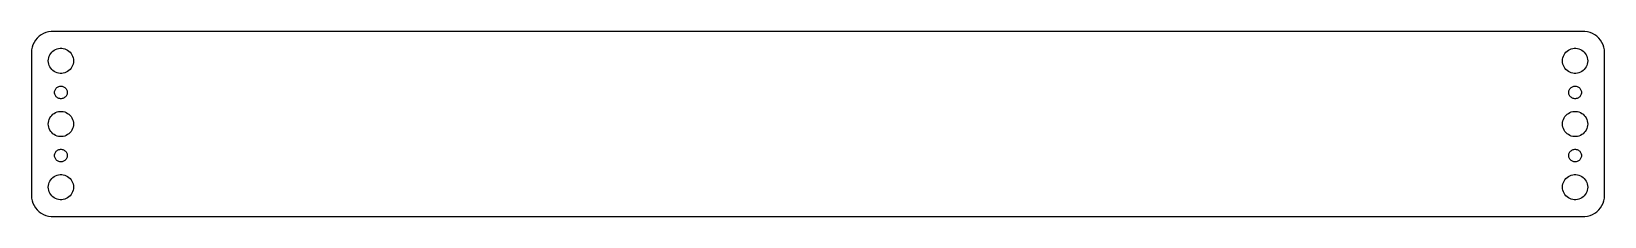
# Model space of a CAD drawing. Header units: metres. Extents: x -187 to 187, y -22 to 22.
import ezdxf

# ---------------------------------------------------------------- set-up
doc = ezdxf.new("R2010")
doc.units = ezdxf.units.M

msp = doc.modelspace()

# ---------------------------------------------------------------- linework, layer by layer
for p, q in [((-186.649, 18.8406), (-186.843, 18.2434)), ((-186.382, 19.4088), (-186.649, 18.8406)), ((-186.045, 19.9389), (-186.382, 19.4088)), ((-185.645, 20.4227), (-186.045, 19.9389)), ((-185.187, 20.8526), (-185.645, 20.4227)), ((-184.679, 21.2216), (-185.187, 20.8526)), ((-184.129, 21.5241), (-184.679, 21.2216)), ((-183.545, 21.7553), (-184.129, 21.5241)), ((-182.937, 21.9114), (-183.545, 21.7553)), ((-182.314, 21.9901), (-182.937, 21.9114)), ((182.314, 21.9901), (-182.314, 21.9901)), ((182.937, 21.9114), (182.314, 21.9901)), ((183.545, 21.7553), (182.937, 21.9114)), ((184.129, 21.5241), (183.545, 21.7553)), ((184.679, 21.2216), (184.129, 21.5241)), ((185.187, 20.8526), (184.679, 21.2216)), ((185.645, 20.4227), (185.187, 20.8526)), ((186.045, 19.9389), (185.645, 20.4227)), ((186.382, 19.4088), (186.045, 19.9389)), ((186.649, 18.8406), (186.382, 19.4088)), ((186.843, 18.2434), (186.649, 18.8406)), ((-186.961, 17.6267), (-187, 17)), ((-187, 17), (-187, -17)), ((-186.843, 18.2434), (-186.961, 17.6267)), ((-183, 15), (-182.976, 15.376)), ((-182.976, 14.624), (-183, 15)), ((-182.976, 15.376), (-182.906, 15.7461)), ((-182.906, 15.7461), (-182.789, 16.1044)), ((-182.789, 16.1044), (-182.629, 16.4453)), ((-182.629, 16.4453), (-182.427, 16.7634)), ((-182.427, 16.7634), (-182.187, 17.0536)), ((-182.187, 17.0536), (-181.912, 17.3115)), ((-181.912, 17.3115), (-181.607, 17.533)), ((-181.607, 17.533), (-181.277, 17.7145)), ((-181.277, 17.7145), (-180.927, 17.8532)), ((-180.927, 17.8532), (-180.562, 17.9469)), ((-180.562, 17.9469), (-180.188, 17.9941)), ((-180.188, 17.9941), (-179.812, 17.9941)), ((-179.812, 17.9941), (-179.438, 17.9469)), ((-179.438, 17.9469), (-179.073, 17.8532)), ((-179.073, 17.8532), (-178.723, 17.7145)), ((-178.723, 17.7145), (-178.393, 17.533)), ((-178.393, 17.533), (-178.088, 17.3115)), ((-178.088, 17.3115), (-177.813, 17.0536)), ((-177.813, 17.0536), (-177.573, 16.7634)), ((-177.573, 16.7634), (-177.371, 16.4453)), ((-177.371, 16.4453), (-177.211, 16.1044)), ((-177.211, 16.1044), (-177.094, 15.7461)), ((-177.094, 15.7461), (-177.024, 15.376)), ((-177.024, 15.376), (-177, 15)), ((-177, 15), (-177.024, 14.624)), ((177, 15), (177.024, 15.376)), ((177.024, 14.624), (177, 15)), ((177.024, 15.376), (177.094, 15.7461)), ((177.094, 15.7461), (177.211, 16.1044)), ((177.211, 16.1044), (177.371, 16.4453)), ((177.371, 16.4453), (177.573, 16.7634)), ((177.573, 16.7634), (177.813, 17.0536)), ((177.813, 17.0536), (178.088, 17.3115)), ((178.088, 17.3115), (178.393, 17.533)), ((178.393, 17.533), (178.723, 17.7145)), ((178.723, 17.7145), (179.073, 17.8532)), ((179.073, 17.8532), (179.438, 17.9469)), ((179.438, 17.9469), (179.812, 17.9941)), ((179.812, 17.9941), (180.188, 17.9941)), ((180.188, 17.9941), (180.562, 17.9469)), ((180.562, 17.9469), (180.927, 17.8532)), ((180.927, 17.8532), (181.277, 17.7145)), ((181.277, 17.7145), (181.607, 17.533)), ((181.607, 17.533), (181.912, 17.3115)), ((181.912, 17.3115), (182.187, 17.0536)), ((182.187, 17.0536), (182.427, 16.7634)), ((182.427, 16.7634), (182.629, 16.4453)), ((182.629, 16.4453), (182.789, 16.1044)), ((182.789, 16.1044), (182.906, 15.7461)), ((182.906, 15.7461), (182.976, 15.376)), ((182.976, 15.376), (183, 15)), ((183, 15), (182.976, 14.624)), ((186.961, 17.6267), (186.843, 18.2434)), ((187, 17), (186.961, 17.6267)), ((187, -17), (187, 17)), ((-182.906, 14.2539), (-182.976, 14.624)), ((-182.789, 13.8956), (-182.906, 14.2539)), ((-182.629, 13.5547), (-182.789, 13.8956)), ((-182.427, 13.2366), (-182.629, 13.5547)), ((-182.187, 12.9464), (-182.427, 13.2366)), ((-181.912, 12.6884), (-182.187, 12.9464)), ((-181.607, 12.467), (-181.912, 12.6884)), ((-181.277, 12.2855), (-181.607, 12.467)), ((-180.927, 12.1468), (-181.277, 12.2855)), ((-180.562, 12.0531), (-180.927, 12.1468)), ((-180.188, 12.0059), (-180.562, 12.0531)), ((-179.812, 12.0059), (-180.188, 12.0059)), ((-179.438, 12.0531), (-179.812, 12.0059)), ((-179.073, 12.1468), (-179.438, 12.0531)), ((-178.723, 12.2855), (-179.073, 12.1468)), ((-178.393, 12.467), (-178.723, 12.2855)), ((-178.088, 12.6884), (-178.393, 12.467)), ((-177.813, 12.9464), (-178.088, 12.6884)), ((-177.573, 13.2366), (-177.813, 12.9464)), ((-177.371, 13.5547), (-177.573, 13.2366)), ((-177.211, 13.8956), (-177.371, 13.5547)), ((-177.094, 14.2539), (-177.211, 13.8956)), ((-177.024, 14.624), (-177.094, 14.2539)), ((177.094, 14.2539), (177.024, 14.624)), ((177.211, 13.8956), (177.094, 14.2539)), ((177.371, 13.5547), (177.211, 13.8956)), ((177.573, 13.2366), (177.371, 13.5547)), ((177.813, 12.9464), (177.573, 13.2366)), ((178.088, 12.6884), (177.813, 12.9464)), ((178.393, 12.467), (178.088, 12.6884)), ((178.723, 12.2855), (178.393, 12.467)), ((179.073, 12.1468), (178.723, 12.2855)), ((179.438, 12.0531), (179.073, 12.1468)), ((179.812, 12.0059), (179.438, 12.0531)), ((180.188, 12.0059), (179.812, 12.0059)), ((180.562, 12.0531), (180.188, 12.0059)), ((180.927, 12.1468), (180.562, 12.0531)), ((181.277, 12.2855), (180.927, 12.1468)), ((181.607, 12.467), (181.277, 12.2855)), ((181.912, 12.6884), (181.607, 12.467)), ((182.187, 12.9464), (181.912, 12.6884)), ((182.427, 13.2366), (182.187, 12.9464)), ((182.629, 13.5547), (182.427, 13.2366)), ((182.789, 13.8956), (182.629, 13.5547)), ((182.906, 14.2539), (182.789, 13.8956)), ((182.976, 14.624), (182.906, 14.2539)), ((-181.5, 7.5), (-181.488, 7.68799)), ((-181.488, 7.312), (-181.5, 7.5)), ((-181.488, 7.68799), (-181.453, 7.87303)), ((-181.453, 7.87303), (-181.395, 8.05219)), ((-181.395, 8.05219), (-181.314, 8.22263)), ((-181.314, 8.22263), (-181.214, 8.38167)), ((-181.214, 8.38167), (-181.093, 8.52681)), ((-181.093, 8.52681), (-180.956, 8.65576)), ((-180.956, 8.65576), (-180.804, 8.76648)), ((-180.804, 8.76648), (-180.639, 8.85724)), ((-180.639, 8.85724), (-180.464, 8.92657)), ((-180.464, 8.92657), (-180.281, 8.97342)), ((-180.281, 8.97342), (-180.094, 8.99704)), ((-180.094, 8.99704), (-179.906, 8.99704)), ((-179.906, 8.99704), (-179.719, 8.97342)), ((-179.719, 8.97342), (-179.536, 8.92657)), ((-179.536, 8.92657), (-179.361, 8.85724)), ((-179.361, 8.85724), (-179.196, 8.76648)), ((-179.196, 8.76648), (-179.044, 8.65576)), ((-179.044, 8.65576), (-178.907, 8.52681)), ((-178.907, 8.52681), (-178.786, 8.38167)), ((-178.786, 8.38167), (-178.686, 8.22263)), ((-178.686, 8.22263), (-178.605, 8.05219)), ((-178.605, 8.05219), (-178.547, 7.87303)), ((-178.547, 7.87303), (-178.512, 7.68799)), ((-178.512, 7.68799), (-178.5, 7.5)), ((-178.5, 7.5), (-178.512, 7.312)), ((178.5, 7.5), (178.512, 7.68799)), ((178.512, 7.312), (178.5, 7.5)), ((178.512, 7.68799), (178.547, 7.87303)), ((178.547, 7.87303), (178.605, 8.05219)), ((178.605, 8.05219), (178.686, 8.22263)), ((178.686, 8.22263), (178.786, 8.38167)), ((178.786, 8.38167), (178.907, 8.52681)), ((178.907, 8.52681), (179.044, 8.65576)), ((179.044, 8.65576), (179.196, 8.76648)), ((179.196, 8.76648), (179.361, 8.85724)), ((179.361, 8.85724), (179.536, 8.92657)), ((179.536, 8.92657), (179.719, 8.97342)), ((179.719, 8.97342), (179.906, 8.99704)), ((179.906, 8.99704), (180.094, 8.99704)), ((180.094, 8.99704), (180.281, 8.97342)), ((180.281, 8.97342), (180.464, 8.92657)), ((180.464, 8.92657), (180.639, 8.85724)), ((180.639, 8.85724), (180.804, 8.76648)), ((180.804, 8.76648), (180.956, 8.65576)), ((180.956, 8.65576), (181.093, 8.52681)), ((181.093, 8.52681), (181.214, 8.38167)), ((181.214, 8.38167), (181.314, 8.22263)), ((181.314, 8.22263), (181.395, 8.05219)), ((181.395, 8.05219), (181.453, 7.87303)), ((181.453, 7.87303), (181.488, 7.68799)), ((181.488, 7.68799), (181.5, 7.5)), ((181.5, 7.5), (181.488, 7.312)), ((-181.453, 7.12695), (-181.488, 7.312)), ((-181.395, 6.9478), (-181.453, 7.12695)), ((-181.314, 6.77736), (-181.395, 6.9478)), ((-181.214, 6.61832), (-181.314, 6.77736)), ((-181.093, 6.47318), (-181.214, 6.61832)), ((-180.956, 6.34422), (-181.093, 6.47318)), ((-180.804, 6.23351), (-180.956, 6.34422)), ((-180.639, 6.14275), (-180.804, 6.23351)), ((-180.464, 6.07341), (-180.639, 6.14275)), ((-180.281, 6.02657), (-180.464, 6.07341)), ((-180.094, 6.00294), (-180.281, 6.02657)), ((-179.906, 6.00294), (-180.094, 6.00294)), ((-179.719, 6.02657), (-179.906, 6.00294)), ((-179.536, 6.07341), (-179.719, 6.02657)), ((-179.361, 6.14275), (-179.536, 6.07341)), ((-179.196, 6.23351), (-179.361, 6.14275)), ((-179.044, 6.34422), (-179.196, 6.23351)), ((-178.907, 6.47318), (-179.044, 6.34422)), ((-178.786, 6.61832), (-178.907, 6.47318)), ((-178.686, 6.77736), (-178.786, 6.61832)), ((-178.605, 6.9478), (-178.686, 6.77736)), ((-178.547, 7.12695), (-178.605, 6.9478)), ((-178.512, 7.312), (-178.547, 7.12695)), ((178.547, 7.12695), (178.512, 7.312)), ((178.605, 6.9478), (178.547, 7.12695)), ((178.686, 6.77736), (178.605, 6.9478)), ((178.786, 6.61832), (178.686, 6.77736)), ((178.907, 6.47318), (178.786, 6.61832)), ((179.044, 6.34422), (178.907, 6.47318)), ((179.196, 6.23351), (179.044, 6.34422)), ((179.361, 6.14275), (179.196, 6.23351)), ((179.536, 6.07341), (179.361, 6.14275)), ((179.719, 6.02657), (179.536, 6.07341)), ((179.906, 6.00294), (179.719, 6.02657)), ((180.094, 6.00294), (179.906, 6.00294)), ((180.281, 6.02657), (180.094, 6.00294)), ((180.464, 6.07341), (180.281, 6.02657)), ((180.639, 6.14275), (180.464, 6.07341)), ((180.804, 6.23351), (180.639, 6.14275)), ((180.956, 6.34422), (180.804, 6.23351)), ((181.093, 6.47318), (180.956, 6.34422)), ((181.214, 6.61832), (181.093, 6.47318)), ((181.314, 6.77736), (181.214, 6.61832)), ((181.395, 6.9478), (181.314, 6.77736)), ((181.453, 7.12695), (181.395, 6.9478)), ((181.488, 7.312), (181.453, 7.12695)), ((-183, 0), (-182.976, 0.37599)), ((-182.976, -0.37599), (-183, 0)), ((-182.976, 0.37599), (-182.906, 0.74606)), ((-182.906, 0.74606), (-182.789, 1.10437)), ((-182.789, 1.10437), (-182.629, 1.44525)), ((-182.629, 1.44525), (-182.427, 1.76335)), ((-182.427, 1.76335), (-182.187, 2.05363)), ((-182.187, 2.05363), (-181.912, 2.31154)), ((-181.912, 2.31154), (-181.607, 2.53297)), ((-181.607, 2.53297), (-181.277, 2.71448)), ((-181.277, 2.71448), (-180.927, 2.85316)), ((-180.927, 2.85316), (-180.562, 2.94685)), ((-180.562, 2.94685), (-180.188, 2.99408)), ((-180.188, 2.99408), (-179.812, 2.99408)), ((-179.812, 2.99408), (-179.438, 2.94685)), ((-179.438, 2.94685), (-179.073, 2.85316)), ((-179.073, 2.85316), (-178.723, 2.71448)), ((-178.723, 2.71448), (-178.393, 2.53297)), ((-178.393, 2.53297), (-178.088, 2.31154)), ((-178.088, 2.31154), (-177.813, 2.05363)), ((-177.813, 2.05363), (-177.573, 1.76335)), ((-177.573, 1.76335), (-177.371, 1.44525)), ((-177.371, 1.44525), (-177.211, 1.10437)), ((-177.211, 1.10437), (-177.094, 0.74606)), ((-177.094, 0.74606), (-177.024, 0.37599)), ((-177.024, 0.37599), (-177, 0)), ((-177, 0), (-177.024, -0.37599)), ((177, 0), (177.024, 0.37599)), ((177.024, -0.37599), (177, 0)), ((177.024, 0.37599), (177.094, 0.74606)), ((177.094, 0.74606), (177.211, 1.10437)), ((177.211, 1.10437), (177.371, 1.44525)), ((177.371, 1.44525), (177.573, 1.76335)), ((177.573, 1.76335), (177.813, 2.05363)), ((177.813, 2.05363), (178.088, 2.31154)), ((178.088, 2.31154), (178.393, 2.53297)), ((178.393, 2.53297), (178.723, 2.71448)), ((178.723, 2.71448), (179.073, 2.85316)), ((179.073, 2.85316), (179.438, 2.94685)), ((179.438, 2.94685), (179.812, 2.99408)), ((179.812, 2.99408), (180.188, 2.99408)), ((180.188, 2.99408), (180.562, 2.94685)), ((180.562, 2.94685), (180.927, 2.85316)), ((180.927, 2.85316), (181.277, 2.71448)), ((181.277, 2.71448), (181.607, 2.53297)), ((181.607, 2.53297), (181.912, 2.31154)), ((181.912, 2.31154), (182.187, 2.05363)), ((182.187, 2.05363), (182.427, 1.76335)), ((182.427, 1.76335), (182.629, 1.44525)), ((182.629, 1.44525), (182.789, 1.10437)), ((182.789, 1.10437), (182.906, 0.74606)), ((182.906, 0.74606), (182.976, 0.37599)), ((182.976, 0.37599), (183, 0)), ((183, 0), (182.976, -0.37599)), ((-182.906, -0.74606), (-182.976, -0.37599)), ((-182.789, -1.10437), (-182.906, -0.74606)), ((-182.629, -1.44525), (-182.789, -1.10437)), ((-182.427, -1.76335), (-182.629, -1.44525)), ((-182.187, -2.05363), (-182.427, -1.76335)), ((-181.912, -2.31154), (-182.187, -2.05363)), ((-181.607, -2.53297), (-181.912, -2.31154)), ((-181.277, -2.71448), (-181.607, -2.53297)), ((-180.927, -2.85316), (-181.277, -2.71448)), ((-180.562, -2.94685), (-180.927, -2.85316)), ((-180.188, -2.99408), (-180.562, -2.94685)), ((-179.812, -2.99408), (-180.188, -2.99408)), ((-179.438, -2.94685), (-179.812, -2.99408)), ((-179.073, -2.85316), (-179.438, -2.94685)), ((-178.723, -2.71448), (-179.073, -2.85316)), ((-178.393, -2.53297), (-178.723, -2.71448)), ((-178.088, -2.31154), (-178.393, -2.53297)), ((-177.813, -2.05363), (-178.088, -2.31154)), ((-177.573, -1.76335), (-177.813, -2.05363)), ((-177.371, -1.44525), (-177.573, -1.76335)), ((-177.211, -1.10437), (-177.371, -1.44525)), ((-177.094, -0.74606), (-177.211, -1.10437)), ((-177.024, -0.37599), (-177.094, -0.74606)), ((177.094, -0.74606), (177.024, -0.37599)), ((177.211, -1.10437), (177.094, -0.74606)), ((177.371, -1.44525), (177.211, -1.10437)), ((177.573, -1.76335), (177.371, -1.44525)), ((177.813, -2.05363), (177.573, -1.76335)), ((178.088, -2.31154), (177.813, -2.05363)), ((178.393, -2.53297), (178.088, -2.31154)), ((178.723, -2.71448), (178.393, -2.53297)), ((179.073, -2.85316), (178.723, -2.71448)), ((179.438, -2.94685), (179.073, -2.85316)), ((179.812, -2.99408), (179.438, -2.94685)), ((180.188, -2.99408), (179.812, -2.99408)), ((180.562, -2.94685), (180.188, -2.99408)), ((180.927, -2.85316), (180.562, -2.94685)), ((181.277, -2.71448), (180.927, -2.85316)), ((181.607, -2.53297), (181.277, -2.71448)), ((181.912, -2.31154), (181.607, -2.53297)), ((182.187, -2.05363), (181.912, -2.31154)), ((182.427, -1.76335), (182.187, -2.05363)), ((182.629, -1.44525), (182.427, -1.76335)), ((182.789, -1.10437), (182.629, -1.44525)), ((182.906, -0.74606), (182.789, -1.10437)), ((182.976, -0.37599), (182.906, -0.74606)), ((-181.5, -7.5), (-181.488, -7.312)), ((-181.488, -7.312), (-181.453, -7.12695)), ((-181.453, -7.12695), (-181.395, -6.9478)), ((-181.395, -6.9478), (-181.314, -6.77736)), ((-181.314, -6.77736), (-181.214, -6.61832)), ((-181.214, -6.61832), (-181.093, -6.47318)), ((-181.093, -6.47318), (-180.956, -6.34422)), ((-180.956, -6.34422), (-180.804, -6.23351)), ((-180.804, -6.23351), (-180.639, -6.14275)), ((-180.639, -6.14275), (-180.464, -6.07341)), ((-180.464, -6.07341), (-180.281, -6.02657)), ((-180.281, -6.02657), (-180.094, -6.00294)), ((-180.094, -6.00294), (-179.906, -6.00294)), ((-179.906, -6.00294), (-179.719, -6.02657)), ((-179.719, -6.02657), (-179.536, -6.07341)), ((-179.536, -6.07341), (-179.361, -6.14275)), ((-179.361, -6.14275), (-179.196, -6.23351)), ((-179.196, -6.23351), (-179.044, -6.34422)), ((-179.044, -6.34422), (-178.907, -6.47318)), ((-178.907, -6.47318), (-178.786, -6.61832)), ((-178.786, -6.61832), (-178.686, -6.77736)), ((-178.686, -6.77736), (-178.605, -6.9478)), ((-178.605, -6.9478), (-178.547, -7.12695)), ((-178.547, -7.12695), (-178.512, -7.312)), ((-178.512, -7.312), (-178.5, -7.5)), ((178.5, -7.5), (178.512, -7.312)), ((178.512, -7.312), (178.547, -7.12695)), ((178.547, -7.12695), (178.605, -6.9478)), ((178.605, -6.9478), (178.686, -6.77736)), ((178.686, -6.77736), (178.786, -6.61832)), ((178.786, -6.61832), (178.907, -6.47318)), ((178.907, -6.47318), (179.044, -6.34422)), ((179.044, -6.34422), (179.196, -6.23351)), ((179.196, -6.23351), (179.361, -6.14275)), ((179.361, -6.14275), (179.536, -6.07341)), ((179.536, -6.07341), (179.719, -6.02657)), ((179.719, -6.02657), (179.906, -6.00294)), ((179.906, -6.00294), (180.094, -6.00294)), ((180.094, -6.00294), (180.281, -6.02657)), ((180.281, -6.02657), (180.464, -6.07341)), ((180.464, -6.07341), (180.639, -6.14275)), ((180.639, -6.14275), (180.804, -6.23351)), ((180.804, -6.23351), (180.956, -6.34422)), ((180.956, -6.34422), (181.093, -6.47318)), ((181.093, -6.47318), (181.214, -6.61832)), ((181.214, -6.61832), (181.314, -6.77736)), ((181.314, -6.77736), (181.395, -6.9478)), ((181.395, -6.9478), (181.453, -7.12695)), ((181.453, -7.12695), (181.488, -7.312)), ((181.488, -7.312), (181.5, -7.5)), ((-181.488, -7.68799), (-181.5, -7.5)), ((-181.453, -7.87303), (-181.488, -7.68799)), ((-181.395, -8.05219), (-181.453, -7.87303)), ((-181.314, -8.22263), (-181.395, -8.05219)), ((-181.214, -8.38167), (-181.314, -8.22263)), ((-181.093, -8.52681), (-181.214, -8.38167)), ((-180.956, -8.65576), (-181.093, -8.52681)), ((-180.804, -8.76648), (-180.956, -8.65576)), ((-180.639, -8.85724), (-180.804, -8.76648)), ((-180.464, -8.92657), (-180.639, -8.85724)), ((-180.281, -8.97342), (-180.464, -8.92657)), ((-180.094, -8.99704), (-180.281, -8.97342)), ((-179.906, -8.99704), (-180.094, -8.99704)), ((-179.719, -8.97342), (-179.906, -8.99704)), ((-179.536, -8.92657), (-179.719, -8.97342)), ((-179.361, -8.85724), (-179.536, -8.92657)), ((-179.196, -8.76648), (-179.361, -8.85724)), ((-179.044, -8.65576), (-179.196, -8.76648)), ((-178.907, -8.52681), (-179.044, -8.65576)), ((-178.786, -8.38167), (-178.907, -8.52681)), ((-178.686, -8.22263), (-178.786, -8.38167)), ((-178.605, -8.05219), (-178.686, -8.22263)), ((-178.547, -7.87303), (-178.605, -8.05219)), ((-178.512, -7.68799), (-178.547, -7.87303)), ((-178.5, -7.5), (-178.512, -7.68799)), ((178.512, -7.68799), (178.5, -7.5)), ((178.547, -7.87303), (178.512, -7.68799)), ((178.605, -8.05219), (178.547, -7.87303)), ((178.686, -8.22263), (178.605, -8.05219)), ((178.786, -8.38167), (178.686, -8.22263)), ((178.907, -8.52681), (178.786, -8.38167)), ((179.044, -8.65576), (178.907, -8.52681)), ((179.196, -8.76648), (179.044, -8.65576)), ((179.361, -8.85724), (179.196, -8.76648)), ((179.536, -8.92657), (179.361, -8.85724)), ((179.719, -8.97342), (179.536, -8.92657)), ((179.906, -8.99704), (179.719, -8.97342)), ((180.094, -8.99704), (179.906, -8.99704)), ((180.281, -8.97342), (180.094, -8.99704)), ((180.464, -8.92657), (180.281, -8.97342)), ((180.639, -8.85724), (180.464, -8.92657)), ((180.804, -8.76648), (180.639, -8.85724)), ((180.956, -8.65576), (180.804, -8.76648)), ((181.093, -8.52681), (180.956, -8.65576)), ((181.214, -8.38167), (181.093, -8.52681)), ((181.314, -8.22263), (181.214, -8.38167)), ((181.395, -8.05219), (181.314, -8.22263)), ((181.453, -7.87303), (181.395, -8.05219)), ((181.488, -7.68799), (181.453, -7.87303)), ((181.5, -7.5), (181.488, -7.68799)), ((-183, -15), (-182.976, -14.624)), ((-182.976, -14.624), (-182.906, -14.2539)), ((-182.906, -14.2539), (-182.789, -13.8956)), ((-182.789, -13.8956), (-182.629, -13.5547)), ((-182.629, -13.5547), (-182.427, -13.2366)), ((-182.427, -13.2366), (-182.187, -12.9464)), ((-182.187, -12.9464), (-181.912, -12.6884)), ((-181.912, -12.6884), (-181.607, -12.467)), ((-181.607, -12.467), (-181.277, -12.2855)), ((-181.277, -12.2855), (-180.927, -12.1468)), ((-180.927, -12.1468), (-180.562, -12.0531)), ((-180.562, -12.0531), (-180.188, -12.0059)), ((-180.188, -12.0059), (-179.812, -12.0059)), ((-179.812, -12.0059), (-179.438, -12.0531)), ((-179.438, -12.0531), (-179.073, -12.1468)), ((-179.073, -12.1468), (-178.723, -12.2855)), ((-178.723, -12.2855), (-178.393, -12.467)), ((-178.393, -12.467), (-178.088, -12.6884)), ((-178.088, -12.6884), (-177.813, -12.9464)), ((-177.813, -12.9464), (-177.573, -13.2366)), ((-177.573, -13.2366), (-177.371, -13.5547)), ((-177.371, -13.5547), (-177.211, -13.8956)), ((-177.211, -13.8956), (-177.094, -14.2539)), ((-177.094, -14.2539), (-177.024, -14.624)), ((-177.024, -14.624), (-177, -15)), ((177, -15), (177.024, -14.624)), ((177.024, -14.624), (177.094, -14.2539)), ((177.094, -14.2539), (177.211, -13.8956)), ((177.211, -13.8956), (177.371, -13.5547)), ((177.371, -13.5547), (177.573, -13.2366)), ((177.573, -13.2366), (177.813, -12.9464)), ((177.813, -12.9464), (178.088, -12.6884)), ((178.088, -12.6884), (178.393, -12.467)), ((178.393, -12.467), (178.723, -12.2855)), ((178.723, -12.2855), (179.073, -12.1468)), ((179.073, -12.1468), (179.438, -12.0531)), ((179.438, -12.0531), (179.812, -12.0059)), ((179.812, -12.0059), (180.188, -12.0059)), ((180.188, -12.0059), (180.562, -12.0531)), ((180.562, -12.0531), (180.927, -12.1468)), ((180.927, -12.1468), (181.277, -12.2855)), ((181.277, -12.2855), (181.607, -12.467)), ((181.607, -12.467), (181.912, -12.6884)), ((181.912, -12.6884), (182.187, -12.9464)), ((182.187, -12.9464), (182.427, -13.2366)), ((182.427, -13.2366), (182.629, -13.5547)), ((182.629, -13.5547), (182.789, -13.8956)), ((182.789, -13.8956), (182.906, -14.2539)), ((182.906, -14.2539), (182.976, -14.624)), ((182.976, -14.624), (183, -15)), ((-187, -17), (-186.961, -17.6267)), ((-186.961, -17.6267), (-186.843, -18.2434)), ((-186.843, -18.2434), (-186.649, -18.8406)), ((-182.976, -15.376), (-183, -15)), ((-182.906, -15.7461), (-182.976, -15.376)), ((-182.789, -16.1044), (-182.906, -15.7461)), ((-182.629, -16.4453), (-182.789, -16.1044)), ((-182.427, -16.7634), (-182.629, -16.4453)), ((-182.187, -17.0536), (-182.427, -16.7634)), ((-181.912, -17.3115), (-182.187, -17.0536)), ((-181.607, -17.533), (-181.912, -17.3115)), ((-181.277, -17.7145), (-181.607, -17.533)), ((-180.927, -17.8532), (-181.277, -17.7145)), ((-180.562, -17.9469), (-180.927, -17.8532)), ((-180.188, -17.9941), (-180.562, -17.9469)), ((-179.812, -17.9941), (-180.188, -17.9941)), ((-179.438, -17.9469), (-179.812, -17.9941)), ((-179.073, -17.8532), (-179.438, -17.9469)), ((-178.723, -17.7145), (-179.073, -17.8532)), ((-178.393, -17.533), (-178.723, -17.7145)), ((-178.088, -17.3115), (-178.393, -17.533)), ((-177.813, -17.0536), (-178.088, -17.3115)), ((-177.573, -16.7634), (-177.813, -17.0536)), ((-177.371, -16.4453), (-177.573, -16.7634)), ((-177.211, -16.1044), (-177.371, -16.4453)), ((-177.094, -15.7461), (-177.211, -16.1044)), ((-177.024, -15.376), (-177.094, -15.7461)), ((-177, -15), (-177.024, -15.376)), ((177.024, -15.376), (177, -15)), ((177.094, -15.7461), (177.024, -15.376)), ((177.211, -16.1044), (177.094, -15.7461)), ((177.371, -16.4453), (177.211, -16.1044)), ((177.573, -16.7634), (177.371, -16.4453)), ((177.813, -17.0536), (177.573, -16.7634)), ((178.088, -17.3115), (177.813, -17.0536)), ((178.393, -17.533), (178.088, -17.3115)), ((178.723, -17.7145), (178.393, -17.533)), ((179.073, -17.8532), (178.723, -17.7145)), ((179.438, -17.9469), (179.073, -17.8532)), ((179.812, -17.9941), (179.438, -17.9469)), ((180.188, -17.9941), (179.812, -17.9941)), ((180.562, -17.9469), (180.188, -17.9941)), ((180.927, -17.8532), (180.562, -17.9469)), ((181.277, -17.7145), (180.927, -17.8532)), ((181.607, -17.533), (181.277, -17.7145)), ((181.912, -17.3115), (181.607, -17.533)), ((182.187, -17.0536), (181.912, -17.3115)), ((182.427, -16.7634), (182.187, -17.0536)), ((182.629, -16.4453), (182.427, -16.7634)), ((182.789, -16.1044), (182.629, -16.4453)), ((182.906, -15.7461), (182.789, -16.1044)), ((182.976, -15.376), (182.906, -15.7461)), ((183, -15), (182.976, -15.376)), ((186.649, -18.8406), (186.843, -18.2434)), ((186.843, -18.2434), (186.961, -17.6267)), ((186.961, -17.6267), (187, -17)), ((-186.649, -18.8406), (-186.382, -19.4088)), ((-186.382, -19.4088), (-186.045, -19.9389)), ((-186.045, -19.9389), (-185.645, -20.4227)), ((-185.645, -20.4227), (-185.187, -20.8526)), ((-185.187, -20.8526), (-184.679, -21.2216)), ((-184.679, -21.2216), (-184.129, -21.5241)), ((-184.129, -21.5241), (-183.545, -21.7553)), ((-183.545, -21.7553), (-182.937, -21.9114)), ((-182.937, -21.9114), (-182.314, -21.9901)), ((-182.314, -21.9901), (182.314, -21.9901)), ((182.314, -21.9901), (182.937, -21.9114)), ((182.937, -21.9114), (183.545, -21.7553)), ((183.545, -21.7553), (184.129, -21.5241)), ((184.129, -21.5241), (184.679, -21.2216)), ((184.679, -21.2216), (185.187, -20.8526)), ((185.187, -20.8526), (185.645, -20.4227)), ((185.645, -20.4227), (186.045, -19.9389)), ((186.045, -19.9389), (186.382, -19.4088)), ((186.382, -19.4088), (186.649, -18.8406))]:
    msp.add_line(p, q)

doc.saveas('drawing.dxf')
